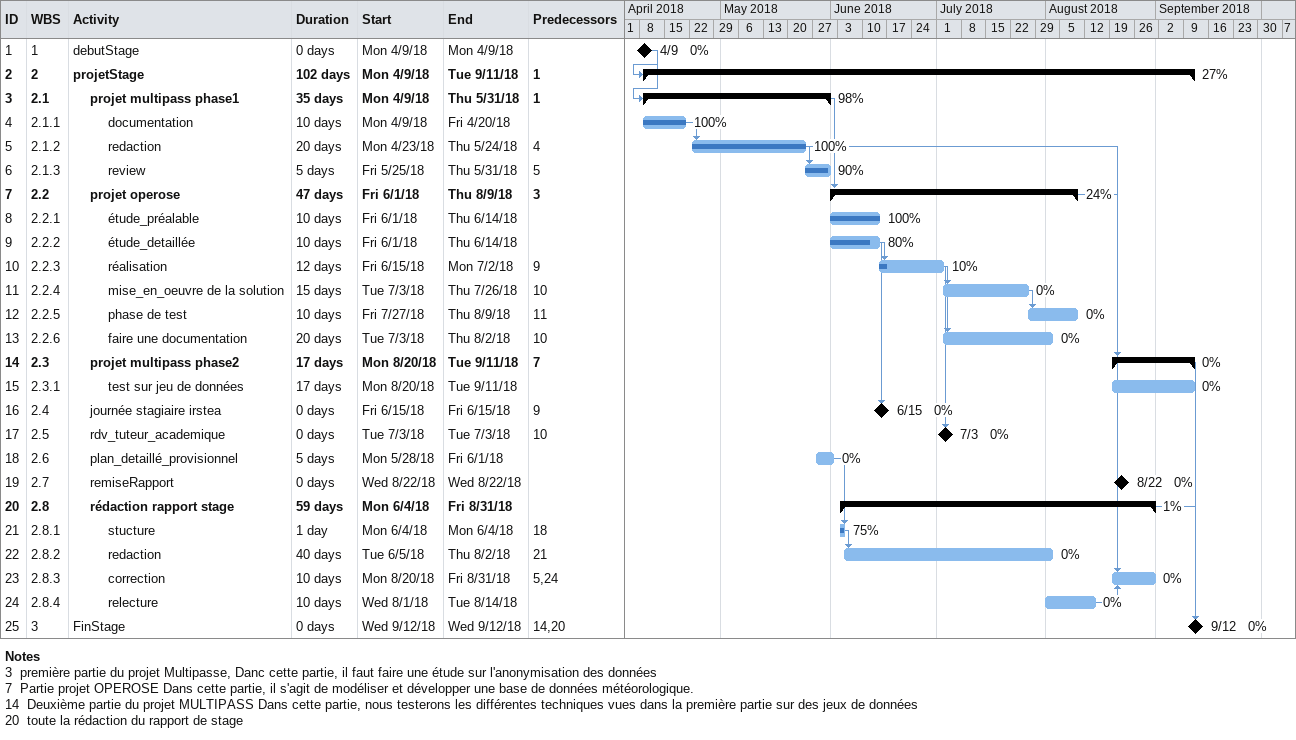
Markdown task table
| ID | WBS | Task | Duration | Start | Finish | Predecessors | % complete |
|---|---|---|---|---|---|---|---|
| 1 | 1 | debutStage | 0d | 2018-04-09 | 2018-04-09 |  | 0 |
| 2 | 2 | **projetStage** | 102d | 2018-04-09 | 2018-09-11 | 1 | 27 |
| 3 | 2.1 | **projet multipass phase1** | 35d | 2018-04-09 | 2018-05-31 | 1 | 98 |
| 4 | 2.1.1 | documentation | 10d | 2018-04-09 | 2018-04-20 |  | 100 |
| 5 | 2.1.2 | redaction | 20d | 2018-04-23 | 2018-05-24 | 4 | 100 |
| 6 | 2.1.3 | review | 5d | 2018-05-25 | 2018-05-31 | 5 | 90 |
| 7 | 2.2 | **projet operose** | 47d | 2018-06-01 | 2018-08-09 | 3 | 24 |
| 8 | 2.2.1 | étude_préalable | 10d | 2018-06-01 | 2018-06-14 |  | 100 |
| 9 | 2.2.2 | étude_detaillée | 10d | 2018-06-01 | 2018-06-14 |  | 80 |
| 10 | 2.2.3 | réalisation | 12d | 2018-06-15 | 2018-07-02 | 9 | 10 |
| 11 | 2.2.4 | mise_en_oeuvre de la solution | 15d | 2018-07-03 | 2018-07-26 | 10 | 0 |
| 12 | 2.2.5 | phase de test | 10d | 2018-07-27 | 2018-08-09 | 11 | 0 |
| 13 | 2.2.6 | faire une documentation | 20d | 2018-07-03 | 2018-08-02 | 10 | 0 |
| 14 | 2.3 | **projet multipass phase2** | 17d | 2018-08-20 | 2018-09-11 | 7 | 0 |
| 15 | 2.3.1 | test sur jeu de données | 17d | 2018-08-20 | 2018-09-11 |  | 0 |
| 16 | 2.4 | journée stagiaire irstea | 0d | 2018-06-15 | 2018-06-15 | 9 | 0 |
| 17 | 2.5 | rdv_tuteur_academique | 0d | 2018-07-03 | 2018-07-03 | 10 | 0 |
| 18 | 2.6 | plan_detaillé_provisionnel | 5d | 2018-05-28 | 2018-06-01 |  | 0 |
| 19 | 2.7 | remiseRapport | 0d | 2018-08-22 | 2018-08-22 |  | 0 |
| 20 | 2.8 | **rédaction rapport stage** | 59d | 2018-06-04 | 2018-08-31 |  | 1 |
| 21 | 2.8.1 | stucture | 1d | 2018-06-04 | 2018-06-04 | 18 | 75 |
| 22 | 2.8.2 | redaction | 40d | 2018-06-05 | 2018-08-02 | 21 | 0 |
| 23 | 2.8.3 | correction | 10d | 2018-08-20 | 2018-08-31 | 5, 24 | 0 |
| 24 | 2.8.4 | relecture | 10d | 2018-08-01 | 2018-08-14 |  | 0 |
| 25 | 3 | FinStage | 0d | 2018-09-12 | 2018-09-12 | 14, 20 | 0 |

Notes
- 3: première partie du projet Multipasse, Danc cette partie, il faut faire une étude sur l'anonymisation des données
- 7: Partie projet OPEROSE Dans cette partie, il s'agit de modéliser et développer une base de données météorologique.
- 14: Deuxième partie du projet MULTIPASS Dans cette partie, nous testerons les différentes techniques vues dans la première partie sur des jeux de données
- 20: toute la rédaction du rapport de stage
